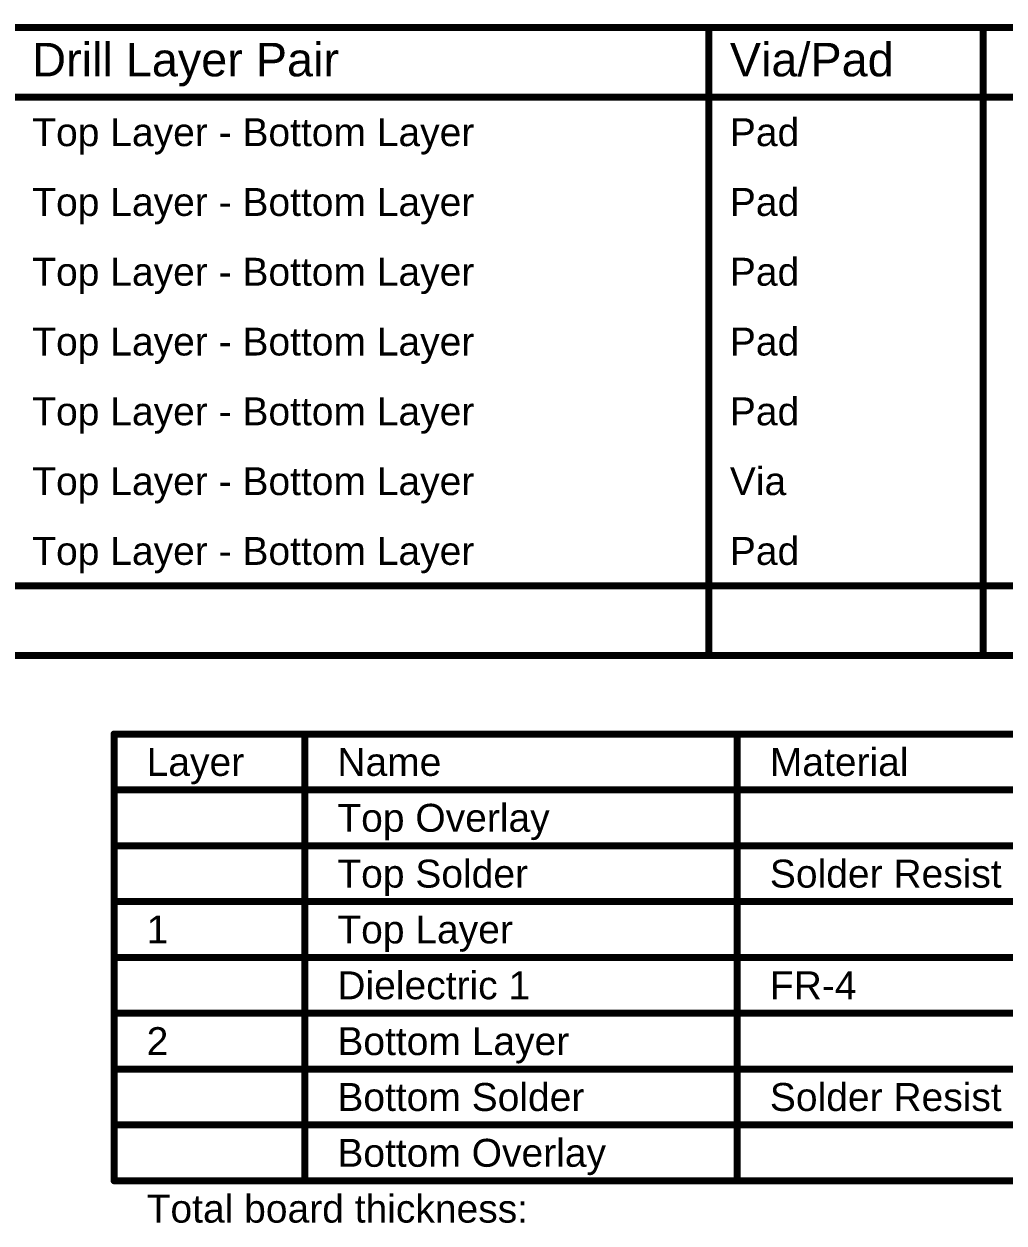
# Model space of a CAD drawing. Header units: inches. Extents: x -4 to 338, y -3 to 155.
# Drawn here: x 85 to 138.5, y 89.2 to 154.7 of the extents above; entities that cross this region are included whole.
import ezdxf

# ---------------------------------------------------------------- set-up
doc = ezdxf.new("R2010")
doc.units = ezdxf.units.IN
doc.layers.add('Drill Drawing', color=1, linetype='Continuous')
doc.layers.add('Fabrication', color=76, linetype='Continuous')
doc.styles.add('Arial', font='', dxfattribs={"height": 0.2})
doc.styles.get('Arial').set_extended_font_data('Arial')

msp = doc.modelspace()

# ---------------------------------------------------------------- linework, layer by layer
at = {"layer": 'Drill Drawing'}
for points in [[(-3.848, 154.495, 0.381, 0.381, 0), (337.381, 154.495, 0.381, 0.381, 0)], [(122.381, 120.206, 0.381, 0.381, 0), (122.381, 154.495, 0.381, 0.381, 0)], [(137.363, 120.206, 0.381, 0.381, 0), (137.363, 154.495, 0.381, 0.381, 0)], [(-3.848, 150.685, 0.381, 0.381, 0), (337.381, 150.685, 0.381, 0.381, 0)], [(-3.848, 124.016, 0.381, 0.381, 0), (337.381, 124.016, 0.381, 0.381, 0)], [(-3.848, 120.206, 0.381, 0.381, 0), (337.381, 120.206, 0.381, 0.381, 0)]]:
    msp.add_lwpolyline(points, format="xyseb", dxfattribs=at)
for points in [[(122.285, 154.495, 0.191, 0.191, 1), (122.476, 154.495, 0.191, 0.191, 1)], [(137.267, 154.495, 0.191, 0.191, 1), (137.458, 154.495, 0.191, 0.191, 1)], [(122.285, 120.206, 0.191, 0.191, 1), (122.476, 120.206, 0.191, 0.191, 1)], [(137.267, 120.206, 0.191, 0.191, 1), (137.458, 120.206, 0.191, 0.191, 1)]]:
    msp.add_lwpolyline(points, format="xyseb", close=True, dxfattribs=at)
at = {"layer": 'Fabrication'}
for points in [[(89.903, 115.926, 0.381, 0.381, 0), (205.189, 115.926, 0.381, 0.381, 0)], [(89.903, 91.542, 0.381, 0.381, 0), (89.903, 115.926, 0.381, 0.381, 0)], [(100.315, 91.542, 0.381, 0.381, 0), (100.315, 115.926, 0.381, 0.381, 0)], [(123.931, 91.542, 0.381, 0.381, 0), (123.931, 115.926, 0.381, 0.381, 0)], [(89.903, 112.878, 0.381, 0.381, 0), (205.189, 112.878, 0.381, 0.381, 0)], [(89.903, 109.83, 0.381, 0.381, 0), (100.315, 109.83, 0.381, 0.381, 0)], [(100.315, 109.83, 0.381, 0.381, 0), (123.931, 109.83, 0.381, 0.381, 0)], [(123.931, 109.83, 0.381, 0.381, 0), (145.769, 109.83, 0.381, 0.381, 0)], [(89.903, 106.782, 0.381, 0.381, 0), (100.315, 106.782, 0.381, 0.381, 0)], [(100.315, 106.782, 0.381, 0.381, 0), (123.931, 106.782, 0.381, 0.381, 0)], [(123.931, 106.782, 0.381, 0.381, 0), (145.769, 106.782, 0.381, 0.381, 0)], [(89.903, 103.734, 0.381, 0.381, 0), (100.315, 103.734, 0.381, 0.381, 0)], [(100.315, 103.734, 0.381, 0.381, 0), (123.931, 103.734, 0.381, 0.381, 0)], [(123.931, 103.734, 0.381, 0.381, 0), (145.769, 103.734, 0.381, 0.381, 0)], [(89.903, 100.686, 0.381, 0.381, 0), (100.315, 100.686, 0.381, 0.381, 0)], [(100.315, 100.686, 0.381, 0.381, 0), (123.931, 100.686, 0.381, 0.381, 0)], [(123.931, 100.686, 0.381, 0.381, 0), (145.769, 100.686, 0.381, 0.381, 0)], [(89.903, 97.638, 0.381, 0.381, 0), (100.315, 97.638, 0.381, 0.381, 0)], [(100.315, 97.638, 0.381, 0.381, 0), (123.931, 97.638, 0.381, 0.381, 0)], [(123.931, 97.638, 0.381, 0.381, 0), (145.769, 97.638, 0.381, 0.381, 0)], [(89.903, 94.59, 0.381, 0.381, 0), (100.315, 94.59, 0.381, 0.381, 0)], [(100.315, 94.59, 0.381, 0.381, 0), (123.931, 94.59, 0.381, 0.381, 0)], [(123.931, 94.59, 0.381, 0.381, 0), (145.769, 94.59, 0.381, 0.381, 0)], [(89.903, 91.542, 0.381, 0.381, 0), (100.315, 91.542, 0.381, 0.381, 0)], [(100.315, 91.542, 0.381, 0.381, 0), (123.931, 91.542, 0.381, 0.381, 0)], [(123.931, 91.542, 0.381, 0.381, 0), (145.769, 91.542, 0.381, 0.381, 0)]]:
    msp.add_lwpolyline(points, format="xyseb", dxfattribs=at)
for points in [[(89.808, 115.926, 0.191, 0.191, 1), (89.999, 115.926, 0.191, 0.191, 1)], [(89.808, 115.926, 0.191, 0.191, 1), (89.999, 115.926, 0.191, 0.191, 1)], [(100.22, 115.926, 0.191, 0.191, 1), (100.41, 115.926, 0.191, 0.191, 1)], [(123.835, 115.926, 0.191, 0.191, 1), (124.026, 115.926, 0.191, 0.191, 1)], [(89.808, 112.878, 0.191, 0.191, 1), (89.999, 112.878, 0.191, 0.191, 1)], [(89.808, 109.83, 0.191, 0.191, 1), (89.999, 109.83, 0.191, 0.191, 1)], [(100.22, 109.83, 0.191, 0.191, 1), (100.41, 109.83, 0.191, 0.191, 1)], [(100.22, 109.83, 0.191, 0.191, 1), (100.41, 109.83, 0.191, 0.191, 1)], [(123.835, 109.83, 0.191, 0.191, 1), (124.026, 109.83, 0.191, 0.191, 1)], [(123.835, 109.83, 0.191, 0.191, 1), (124.026, 109.83, 0.191, 0.191, 1)], [(89.808, 106.782, 0.191, 0.191, 1), (89.999, 106.782, 0.191, 0.191, 1)], [(100.22, 106.782, 0.191, 0.191, 1), (100.41, 106.782, 0.191, 0.191, 1)], [(100.22, 106.782, 0.191, 0.191, 1), (100.41, 106.782, 0.191, 0.191, 1)], [(123.835, 106.782, 0.191, 0.191, 1), (124.026, 106.782, 0.191, 0.191, 1)], [(123.835, 106.782, 0.191, 0.191, 1), (124.026, 106.782, 0.191, 0.191, 1)], [(89.808, 103.734, 0.191, 0.191, 1), (89.999, 103.734, 0.191, 0.191, 1)], [(100.22, 103.734, 0.191, 0.191, 1), (100.41, 103.734, 0.191, 0.191, 1)], [(100.22, 103.734, 0.191, 0.191, 1), (100.41, 103.734, 0.191, 0.191, 1)], [(123.835, 103.734, 0.191, 0.191, 1), (124.026, 103.734, 0.191, 0.191, 1)], [(123.835, 103.734, 0.191, 0.191, 1), (124.026, 103.734, 0.191, 0.191, 1)], [(89.808, 100.686, 0.191, 0.191, 1), (89.999, 100.686, 0.191, 0.191, 1)], [(100.22, 100.686, 0.191, 0.191, 1), (100.41, 100.686, 0.191, 0.191, 1)], [(100.22, 100.686, 0.191, 0.191, 1), (100.41, 100.686, 0.191, 0.191, 1)], [(123.835, 100.686, 0.191, 0.191, 1), (124.026, 100.686, 0.191, 0.191, 1)], [(123.835, 100.686, 0.191, 0.191, 1), (124.026, 100.686, 0.191, 0.191, 1)], [(89.808, 97.638, 0.191, 0.191, 1), (89.999, 97.638, 0.191, 0.191, 1)], [(100.22, 97.638, 0.191, 0.191, 1), (100.41, 97.638, 0.191, 0.191, 1)], [(100.22, 97.638, 0.191, 0.191, 1), (100.41, 97.638, 0.191, 0.191, 1)], [(123.835, 97.638, 0.191, 0.191, 1), (124.026, 97.638, 0.191, 0.191, 1)], [(123.835, 97.638, 0.191, 0.191, 1), (124.026, 97.638, 0.191, 0.191, 1)], [(89.808, 94.59, 0.191, 0.191, 1), (89.999, 94.59, 0.191, 0.191, 1)], [(100.22, 94.59, 0.191, 0.191, 1), (100.41, 94.59, 0.191, 0.191, 1)], [(100.22, 94.59, 0.191, 0.191, 1), (100.41, 94.59, 0.191, 0.191, 1)], [(123.835, 94.59, 0.191, 0.191, 1), (124.026, 94.59, 0.191, 0.191, 1)], [(123.835, 94.59, 0.191, 0.191, 1), (124.026, 94.59, 0.191, 0.191, 1)], [(89.808, 91.542, 0.191, 0.191, 1), (89.999, 91.542, 0.191, 0.191, 1)], [(89.808, 91.542, 0.191, 0.191, 1), (89.999, 91.542, 0.191, 0.191, 1)], [(100.22, 91.542, 0.191, 0.191, 1), (100.41, 91.542, 0.191, 0.191, 1)], [(100.22, 91.542, 0.191, 0.191, 1), (100.41, 91.542, 0.191, 0.191, 1)], [(100.22, 91.542, 0.191, 0.191, 1), (100.41, 91.542, 0.191, 0.191, 1)], [(123.835, 91.542, 0.191, 0.191, 1), (124.026, 91.542, 0.191, 0.191, 1)], [(123.835, 91.542, 0.191, 0.191, 1), (124.026, 91.542, 0.191, 0.191, 1)], [(123.835, 91.542, 0.191, 0.191, 1), (124.026, 91.542, 0.191, 0.191, 1)]]:
    msp.add_lwpolyline(points, format="xyseb", close=True, dxfattribs=at)

# ---------------------------------------------------------------- texts
at = {"layer": 'Drill Drawing', "style": 'Arial'}
for s, height, p in [('Drill Layer Pair', 1.8288, (85.435, 151.828)), ('Via/Pad', 1.8288, (123.524, 151.828)), ('Top Layer - Bottom Layer', 1.524, (85.435, 148.018)), ('Pad', 1.524, (123.524, 148.018)), ('Top Layer - Bottom Layer', 1.524, (85.435, 144.208)), ('Pad', 1.524, (123.524, 144.208)), ('Top Layer - Bottom Layer', 1.524, (85.435, 140.399)), ('Pad', 1.524, (123.524, 140.399)), ('Top Layer - Bottom Layer', 1.524, (85.435, 136.589)), ('Pad', 1.524, (123.524, 136.589)), ('Top Layer - Bottom Layer', 1.524, (85.435, 132.779)), ('Pad', 1.524, (123.524, 132.779)), ('Top Layer - Bottom Layer', 1.524, (85.435, 128.969)), ('Via', 1.524, (123.524, 128.969)), ('Top Layer - Bottom Layer', 1.524, (85.435, 125.159)), ('Pad', 1.524, (123.524, 125.159))]:
    msp.add_text(s, height=height, dxfattribs=at).set_placement(p)
at = {"layer": 'Fabrication', "style": 'Arial'}
for s, p in [('Material', (125.709, 113.64)), ('Layer', (91.681, 113.64)), ('Name', (102.093, 113.64)), ('Top Overlay', (102.093, 110.592)), ('Top Solder', (102.093, 107.544)), ('Solder Resist', (125.709, 107.544)), ('1', (91.681, 104.496)), ('Top Layer', (102.093, 104.496)), ('Dielectric 1', (102.093, 101.448)), ('FR-4', (125.709, 101.448)), ('2', (91.681, 98.4)), ('Bottom Layer', (102.093, 98.4)), ('Bottom Solder', (102.093, 95.352)), ('Solder Resist', (125.709, 95.352)), ('Bottom Overlay', (102.093, 92.304)), ('Total board thickness:', (91.681, 89.256))]:
    msp.add_text(s, height=1.524, dxfattribs=at).set_placement(p)

doc.saveas('drawing.dxf')
